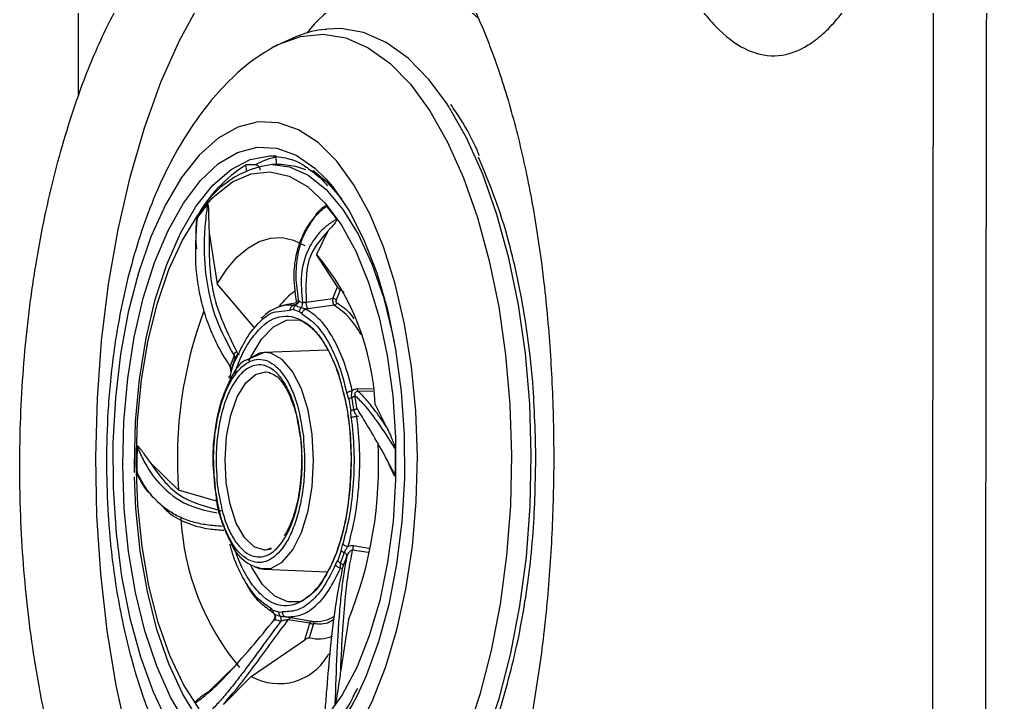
# Model space of a CAD drawing. Header units: inches. Extents: x 2 to 86, y -22 to 129.
# Drawn here: x 79.131 to 81.372, y 43.408 to 44.987 of the extents above; entities that cross this region are included whole.
import ezdxf

# ---------------------------------------------------------------- set-up
doc = ezdxf.new("R2010")
doc.units = ezdxf.units.IN
doc.header["$MEASUREMENT"] = 0
doc.layers.add('BDIM_CYAN', color=4, linetype='Continuous')

# ---------------------------------------------------------------- blocks, each defined once
blk = doc.blocks.new('2026 RHYTHM')
at = {"layer": 'BDIM_CYAN', "color": 3}
for p, q in [((77.3464, 43.9389), (77.3505, 43.9411)), ((77.3401, 43.6861), (77.3468, 43.6859)), ((77.3503, 43.6859), (77.3424, 43.6853)), ((77.3516, 43.6664), (77.3503, 43.6857)), ((77.2802, 43.6649), (77.281, 43.6527)), ((77.3023, 43.6654), (77.2811, 43.6654)), ((77.3609, 43.6664), (77.3423, 43.6664)), ((77.1955, 43.5087), (77.2142, 43.3909)), ((77.4697, 43.5122), (77.444, 43.4584)), ((77.4922, 43.3836), (77.444, 43.4584)), ((77.3015, 43.2884), (77.2142, 43.3909)), ((77.4817, 43.3567), (77.4922, 43.3836)), ((77.4983, 43.3769), (77.489, 43.353)), ((77.5077, 43.3704), (77.4983, 43.3769)), ((77.42, 43.3483), (77.4817, 43.3567)), ((77.3498, 43.3261), (77.3829, 43.3298)), ((77.3906, 43.331), (77.3829, 43.3298)), ((77.3906, 43.331), (77.4037, 43.3266)), ((77.4101, 43.321), (77.4037, 43.3266)), ((77.4244, 43.3329), (77.4194, 43.3322)), ((77.4845, 43.341), (77.4244, 43.3329)), ((77.323, 43.2319), (77.2798, 43.2138)), ((77.4694, 43.2374), (77.323, 43.2319)), ((77.254, 43.2151), (77.2454, 43.1912)), ((77.2463, 43.1881), (77.2545, 43.2113)), ((77.2599, 43.2208), (77.2545, 43.2113)), ((77.2463, 43.1881), (77.2428, 43.1727)), ((77.2466, 43.1933), (77.246, 43.187)), ((77.5727, 43.1474), (77.5373, 43.1476)), ((77.5737, 43.142), (77.5393, 43.1422)), ((77.518, 43.1242), (77.5137, 43.1385)), ((77.518, 43.1242), (77.5228, 43.0967)), ((77.5792, 43.1119), (77.6047, 43.0613)), ((77.5238, 43.0815), (77.5228, 43.0967)), ((77.5418, 43.0838), (77.5369, 43.0847)), ((77.0593, 42.9778), (77.125, 42.9138)), ((77.2077, 42.9395), (77.2099, 42.9152)), ((77.0626, 42.9015), (77.0696, 42.8947)), ((77.2128, 42.8887), (77.125, 42.9138)), ((77.501, 42.7745), (77.5044, 42.79)), ((77.5648, 42.7794), (77.5291, 42.7848)), ((77.3387, 42.7775), (77.3254, 42.7752)), ((77.3386, 42.7797), (77.3255, 42.7752)), ((77.501, 42.7745), (77.4927, 42.7514)), ((77.5632, 42.7695), (77.5271, 42.7749)), ((77.4873, 42.7418), (77.4927, 42.7514)), ((77.4992, 42.7339), (77.4993, 42.7456)), ((77.3223, 42.7309), (77.4686, 42.725)), ((77.5034, 42.7322), (77.4992, 42.7339)), ((77.3371, 42.6416), (77.3435, 42.636)), ((77.3567, 42.6317), (77.3435, 42.636)), ((77.3567, 42.6317), (77.3644, 42.6328)), ((77.4283, 42.6061), (77.3783, 42.614)), ((77.4149, 42.6136), (77.384, 42.6185)), ((77.4328, 42.6107), (77.4149, 42.6136)), ((77.4166, 42.5682), (77.4283, 42.6061)), ((77.422, 42.6126), (77.437, 42.6103)), ((77.5173, 42.614), (77.4996, 42.4984)), ((77.4359, 42.603), (77.4267, 42.5729)), ((77.2929, 42.4834), (77.4166, 42.5682)), ((77.197, 42.4506), (77.2555, 42.5081)), ((77.2929, 42.4834), (77.2286, 42.4185)), ((77.5353, 42.4501), (77.5287, 42.438)), ((77.5381, 42.4553), (77.5353, 42.4501))]:
    blk.add_line(p, q, dxfattribs=at)
at = {"layer": 'BDIM_CYAN', "color": 3, "flags": 128}
for points in [[(77.0077, 42.3408), (76.981, 42.4624), (76.9601, 42.5895), (76.9452, 42.7207), (76.9364, 42.8547), (76.9338, 42.99), (76.9375, 43.1253), (76.9474, 43.259), (76.9634, 43.3897), (76.9854, 43.5161), (77.0131, 43.6369), (77.0462, 43.7507), (77.0844, 43.8564), (77.1272, 43.9527), (77.1743, 44.0388)], [(77.743, 43.8097), (77.7034, 43.8628), (77.6552, 43.9122), (77.6047, 43.9486), (77.5526, 43.9713), (77.4996, 43.9802), (77.4674, 43.9788)], [(77.3505, 43.9411), (77.3552, 43.9436), (77.407, 43.9624), (77.4594, 43.9675), (77.5117, 43.9587), (77.5632, 43.9362), (77.6131, 43.9004), (77.6607, 43.8516), (77.7053, 43.7905), (77.7464, 43.7182), (77.7834, 43.6354), (77.8157, 43.5435), (77.8429, 43.4437), (77.8646, 43.3375), (77.8804, 43.2262), (77.8903, 43.1114), (77.894, 42.9949)], [(77.9398, 42.995), (77.9361, 43.1131), (77.9261, 43.2293), (77.91, 43.342), (77.888, 43.4497), (77.8605, 43.5508), (77.8278, 43.6439), (77.7903, 43.7277), (77.7487, 43.801), (77.743, 43.8097)], [(77.6766, 42.9922), (77.6729, 43.0966), (77.663, 43.199), (77.6471, 43.2974), (77.6254, 43.3903), (77.5984, 43.4758), (77.5665, 43.5525), (77.5302, 43.619), (77.4903, 43.6741), (77.4475, 43.7169), (77.4024, 43.7465), (77.356, 43.7625), (77.309, 43.7646), (77.2623, 43.7526), (77.2167, 43.727), (77.173, 43.688), (77.132, 43.6364), (77.0945, 43.5731), (77.0611, 43.4992), (77.0324, 43.4161), (77.0089, 43.3253), (76.991, 43.2283), (76.9791, 43.1269), (76.9734, 43.0229), (76.9739, 42.9182), (76.9807, 42.8146), (76.9936, 42.714), (77.0125, 42.6181), (77.0369, 42.5287), (77.0664, 42.4475), (77.1006, 42.3757)], [(77.5366, 42.3567), (77.5722, 42.4254), (77.6033, 42.504), (77.6295, 42.5912), (77.6502, 42.6853), (77.6651, 42.7847), (77.674, 42.8877), (77.6766, 42.9922)], [(76.996, 42.9713), (76.9986, 43.0724), (77.0076, 43.1717), (77.0226, 43.2673), (77.0435, 43.3573), (77.0698, 43.44), (77.101, 43.5138), (77.1364, 43.5772), (77.1755, 43.6291), (77.2175, 43.6683), (77.2614, 43.6941), (77.3065, 43.7061), (77.352, 43.704), (77.3968, 43.6878), (77.4401, 43.6578), (77.4654, 43.6332)], [(77.0231, 42.9546), (77.0229, 42.9716), (77.0256, 43.072), (77.0347, 43.1705), (77.05, 43.2652), (77.0711, 43.3541), (77.0978, 43.4354), (77.1293, 43.5075), (77.1651, 43.5689), (77.2045, 43.6183), (77.2466, 43.6547), (77.2906, 43.6775), (77.3356, 43.686), (77.3401, 43.6861)], [(77.3423, 43.6664), (77.3816, 43.6607), (77.4246, 43.6413), (77.4659, 43.6084), (77.5046, 43.5627), (77.54, 43.5052), (77.5714, 43.4371), (77.5981, 43.3597), (77.6196, 43.2745), (77.6234, 43.2556)], [(77.4187, 43.6541), (77.3956, 43.6619), (77.3609, 43.6664)], [(77.2033, 43.5891), (77.2086, 43.5943), (77.2499, 43.6265), (77.2929, 43.645), (77.3367, 43.6493), (77.3802, 43.6394), (77.4226, 43.6155), (77.463, 43.578), (77.5005, 43.5278), (77.5343, 43.466), (77.5637, 43.3939), (77.5881, 43.3129), (77.6068, 43.2249), (77.6197, 43.1318), (77.6263, 43.0354), (77.6265, 42.9378), (77.6204, 42.8412), (77.608, 42.7476), (77.5896, 42.6589), (77.5656, 42.5771), (77.5366, 42.504), (77.5031, 42.441), (77.4658, 42.3895)], [(77.1724, 42.4083), (77.1367, 42.4645), (77.105, 42.5316), (77.0781, 42.6084), (77.0564, 42.6931), (77.0406, 42.7839), (77.0308, 42.8789), (77.0274, 42.9762), (77.0274, 42.9762)], [(77.4349, 43.6535), (77.4673, 43.6264), (77.5023, 43.5859)], [(77.4654, 43.6332), (77.4812, 43.6147), (77.5192, 43.5593), (77.5533, 43.4926), (77.5829, 43.416), (77.6074, 43.3309), (77.6263, 43.239), (77.6393, 43.1421), (77.6462, 43.042), (77.6467, 42.9408), (77.6409, 42.8404), (77.6288, 42.7427), (77.6108, 42.6497), (77.5872, 42.5631), (77.5584, 42.4846), (77.5383, 42.441)], [(77.0274, 42.9762), (77.0304, 43.0735), (77.0397, 43.1689), (77.0551, 43.2603), (77.0763, 43.3457), (77.1029, 43.4234), (77.1343, 43.4917), (77.1697, 43.549), (77.2033, 43.5891)], [(77.2142, 43.3909), (77.2363, 43.4244), (77.26, 43.4519), (77.285, 43.4733), (77.3109, 43.4881), (77.3374, 43.4961), (77.3641, 43.4973), (77.3907, 43.4917), (77.4168, 43.4792)], [(77.3913, 43.3413), (77.3737, 43.3414), (77.3625, 43.3392)], [(77.2877, 43.2129), (77.2917, 43.2214), (77.3163, 43.2624), (77.3442, 43.2911), (77.3742, 43.3063), (77.4049, 43.3072), (77.406, 43.307)], [(77.323, 43.2319), (77.3109, 43.23), (77.2856, 43.2161)], [(77.2993, 42.7372), (77.3113, 42.7326), (77.3384, 42.7328), (77.3647, 42.7475), (77.3887, 42.7758), (77.4089, 42.8161), (77.4243, 42.8659), (77.4339, 42.9225), (77.4371, 42.9825), (77.4338, 43.0424), (77.4241, 43.0988), (77.4087, 43.1483), (77.3884, 43.1882), (77.3643, 43.216), (77.338, 43.2302), (77.323, 43.2319)], [(77.3254, 42.7752), (77.3232, 42.7752), (77.2993, 42.7831), (77.2772, 42.8044), (77.2583, 42.8379), (77.2439, 42.8811), (77.2351, 42.9312), (77.2324, 42.9846), (77.2359, 43.0379), (77.2456, 43.0873), (77.2607, 43.1295), (77.2801, 43.1616), (77.3026, 43.1814), (77.326, 43.1876)], [(77.326, 43.1876), (77.3266, 43.1876), (77.3366, 43.186)], [(77.894, 42.9949), (77.8915, 42.8781), (77.8828, 42.7628), (77.8681, 42.6506), (77.8475, 42.543), (77.8213, 42.4415), (77.7899, 42.3477), (77.7538, 42.2627), (77.7135, 42.1878), (77.6694, 42.1241), (77.6224, 42.0723), (77.5729, 42.0334), (77.5217, 42.0077), (77.4695, 41.9957), (77.417, 41.9976), (77.3651, 42.0132), (77.3386, 42.0267)], [(77.5994, 42.0119), (77.6145, 42.021), (77.6646, 42.0605), (77.7123, 42.1129), (77.757, 42.1775), (77.7978, 42.2533), (77.8344, 42.3394), (77.8662, 42.4345), (77.8927, 42.5372), (77.9135, 42.6462), (77.9285, 42.7599), (77.9373, 42.8767), (77.9398, 42.995)], [(77.5383, 42.441), (77.525, 42.4159), (77.4876, 42.3581), (77.447, 42.3125), (77.4039, 42.2799), (77.3593, 42.2609), (77.3139, 42.256), (77.2687, 42.2652), (77.2245, 42.2883), (77.1822, 42.3249), (77.1426, 42.3743), (77.1064, 42.4355), (77.0745, 42.5073), (77.0474, 42.5884), (77.0256, 42.6771), (77.0096, 42.7718), (76.9996, 42.8705), (76.996, 42.9713)], [(77.3381, 42.2766), (77.2977, 42.2825), (77.2535, 42.3025), (77.211, 42.3363), (77.1712, 42.3833), (77.1347, 42.4424), (77.1025, 42.5125), (77.075, 42.5922), (77.0529, 42.6798), (77.0367, 42.7735), (77.0266, 42.8714), (77.0232, 42.9449)], [(77.4046, 42.6555), (77.3775, 42.6554), (77.3474, 42.6687), (77.3192, 42.6956), (77.2942, 42.7351), (77.2918, 42.7399)]]:
    blk.add_lwpolyline(points, dxfattribs=at)
at = {"layer": 'BDIM_CYAN', "color": 3}
for centre, radius, start, end in [((77.6346, 43.8131), 0.2645, 45.888, 143.7542), ((77.3838, 43.5198), 0.1669, 101.5208, 119.2543), ((77.4555, 43.3861), 0.3293, 121.9794, 151.3107), ((77.3686, 43.443), 0.2249, 96.7214, 151.0816), ((77.4719, 43.329), 0.3717, 138.8036, 144.6793), ((77.1765, 43.3235), 0.3813, 34.5761, 40.3523), ((76.9992, 43.0852), 0.5807, 2.627, 39.9951), ((77.4912, 43.236), 0.1687, 124.7377, 143.1032), ((77.3776, 43.2689), 0.0848, 66.7626, 76.6493), ((77.4818, 43.3479), 0.00888, 35.4657, 90.6364), ((78.1006, 42.9873), 0.9783, 159.6114, 184.31), ((77.3938, 43.2367), 0.1072, 106.9825, 136.5937), ((77.3756, 43.2598), 0.0821, 66.7626, 76.6493), ((77.3891, 43.1919), 0.177, 27.3052, 57.4061), ((77.6978, 43.052), 0.477, 158.7748, 161.8992), ((76.862, 42.9964), 0.676, 8.7828, 11.2068), ((76.8473, 42.9968), 0.698, 8.7828, 11.2068), ((78.5105, 42.9797), 1.4816, 178.6239, 180.9604), ((76.6363, 42.972), 0.9509, 337.8796, 3.1169), ((76.1444, 42.9831), 1.4816, 358.6239, 0.9602), ((77.7106, 42.8775), 0.5807, 182.627, 219.9951), ((77.0686, 42.9128), 0.462, 338.7747, 341.8993), ((77.0606, 42.9106), 0.477, 338.7747, 341.8993), ((77.3787, 42.7028), 0.0821, 246.7626, 256.6492), ((77.3808, 42.6938), 0.0848, 246.7638, 256.6487), ((77.442, 42.6938), 0.0835, 263.7109, 301.9909), ((77.432, 42.6053), 0.0055, 355.4258, 81.3108), ((77.4476, 42.6559), 0.0856, 255.8835, 292.6474), ((77.3567, 42.5968), 0.1301, 240.6376, 332.3129), ((77.3011, 42.5449), 0.2523, 279.981, 338.0661)]:
    blk.add_arc(centre, radius, start, end, dxfattribs=at)
for points, knots in [([(78.9888, 38.9733), (78.9886, 39.225), (78.9883, 39.7359), (78.9884, 40.5134), (78.9887, 41.3134), (78.9893, 42.1358), (78.9904, 43.1583), (78.9922, 44.351), (78.9949, 45.6843), (78.9973, 46.551), (78.9986, 46.9733)], [0, 0, 0, 0, 0.09438, 0.191568, 0.291566, 0.394376, 0.5, 0.674971, 0.841634, 1, 1, 1, 1]), ([(78.873, 46.0995), (78.8596, 46.1631), (78.8446, 46.2227), (78.8203, 46.3063), (78.8118, 46.3331), (78.7986, 46.372), (78.7941, 46.3846), (78.785, 46.4095), (78.7804, 46.4217), (78.7569, 46.4809), (78.7373, 46.5228), (78.7067, 46.5778), (78.6963, 46.5949), (78.6751, 46.6263), (78.6643, 46.6406), (78.6314, 46.6795), (78.6093, 46.6992), (78.5644, 46.7269), (78.5416, 46.7348), (78.5069, 46.7376), (78.4954, 46.737), (78.4725, 46.7328), (78.4611, 46.7292), (78.4269, 46.7141), (78.4043, 46.6981), (78.3761, 46.6707), (78.3704, 46.6648), (78.3592, 46.6524), (78.3537, 46.6459), (78.3372, 46.6253), (78.3263, 46.6103), (78.2942, 46.5612), (78.2734, 46.5233), (78.2431, 46.4585), (78.2331, 46.4355), (78.2139, 46.3876), (78.2045, 46.3626), (78.1774, 46.2846), (78.1605, 46.2285), (78.141, 46.1533), (78.1372, 46.138), (78.1297, 46.1068), (78.126, 46.091), (78.1154, 46.043), (78.1088, 46.0104), (78.0902, 45.9107), (78.0796, 45.8418), (78.0665, 45.7349), (78.0626, 45.6986), (78.0559, 45.6247), (78.053, 45.5877), (78.0462, 45.4761), (78.0437, 45.4014), (78.0434, 45.2885), (78.0438, 45.2508), (78.0453, 45.1941), (78.0459, 45.1751), (78.0475, 45.1375), (78.0484, 45.1188), (78.0536, 45.0257), (78.0598, 44.9529), (78.0722, 44.8461), (78.0769, 44.8109), (78.0846, 44.7587), (78.0873, 44.7414), (78.0929, 44.7072), (78.0958, 44.6903), (78.1108, 44.607), (78.1245, 44.5438), (78.1473, 44.454), (78.1553, 44.4249), (78.1719, 44.3684), (78.1807, 44.341), (78.2075, 44.2626), (78.2264, 44.2152), (78.2561, 44.1511), (78.2663, 44.1309), (78.2818, 44.1025), (78.287, 44.0933), (78.2976, 44.0755), (78.303, 44.0669), (78.3298, 44.0259), (78.3517, 43.9988), (78.3961, 43.9559), (78.4188, 43.94), (78.465, 43.92), (78.4879, 43.9161), (78.5337, 43.9202), (78.5565, 43.9283), (78.5851, 43.946), (78.5908, 43.95), (78.6022, 43.9586), (78.6078, 43.9633), (78.6247, 43.9783), (78.6357, 43.9898), (78.6685, 44.0285), (78.6899, 44.0599), (78.7211, 44.1157), (78.7314, 44.1358), (78.7514, 44.1782), (78.7611, 44.2006), (78.7894, 44.2711), (78.8072, 44.3227), (78.8322, 44.407), (78.8403, 44.4364), (78.8557, 44.4969), (78.863, 44.528), (78.8699, 44.56)], [0, 0, 0, 0, 0.03125, 0.03125, 0.046875, 0.046875, 0.054688, 0.054688, 0.0625, 0.0625, 0.09375, 0.09375, 0.109375, 0.109375, 0.125, 0.125, 0.15625, 0.15625, 0.1875, 0.1875, 0.203125, 0.203125, 0.21875, 0.21875, 0.25, 0.25, 0.257813, 0.257813, 0.265625, 0.265625, 0.28125, 0.28125, 0.3125, 0.3125, 0.328125, 0.328125, 0.34375, 0.34375, 0.375, 0.375, 0.382813, 0.382813, 0.390625, 0.390625, 0.40625, 0.40625, 0.4375, 0.4375, 0.453125, 0.453125, 0.46875, 0.46875, 0.5, 0.5, 0.515625, 0.515625, 0.523437, 0.523437, 0.53125, 0.53125, 0.5625, 0.5625, 0.578125, 0.578125, 0.585937, 0.585937, 0.59375, 0.59375, 0.625, 0.625, 0.640625, 0.640625, 0.65625, 0.65625, 0.6875, 0.6875, 0.703125, 0.703125, 0.710937, 0.710937, 0.71875, 0.71875, 0.75, 0.75, 0.78125, 0.78125, 0.8125, 0.8125, 0.84375, 0.84375, 0.851562, 0.851562, 0.859375, 0.859375, 0.875, 0.875, 0.90625, 0.90625, 0.921875, 0.921875, 0.9375, 0.9375, 0.96875, 0.96875, 0.984375, 0.984375, 1, 1, 1, 1]), ([(76.8936, 43.8261), (76.8942, 44.027), (76.8955, 44.4236), (76.8969, 45.0107), (76.8981, 45.5824), (76.8991, 46.1386), (76.8997, 46.5043), (76.9, 46.6845)], [0, 0, 0, 0, 0.210825, 0.416236, 0.616236, 0.810824, 1, 1, 1, 1]), ([(78.8662, 41.3732), (78.8664, 41.6581), (78.8668, 42.2278), (78.8677, 43.0823), (78.8687, 43.8597), (78.8695, 44.3522), (78.8699, 44.5599)], [0, 0, 0, 0, 0.268156, 0.536309, 0.804463, 1, 1, 1, 1]), ([(77.1448, 41.6985), (77.1695, 41.6755), (77.1946, 41.6561), (77.2453, 41.6242), (77.271, 41.6117), (77.31, 41.5981), (77.3231, 41.5944), (77.3494, 41.5889), (77.3626, 41.5869), (77.4019, 41.5839), (77.4279, 41.5855), (77.4791, 41.5954), (77.5044, 41.6039), (77.5418, 41.6217), (77.5542, 41.6286), (77.5788, 41.644), (77.5909, 41.6526), (77.6264, 41.6805), (77.6493, 41.7024), (77.6934, 41.7523), (77.7146, 41.7803), (77.7452, 41.8273), (77.7552, 41.8438), (77.7746, 41.878), (77.784, 41.8957), (77.8112, 41.9509), (77.8282, 41.9902), (77.8599, 42.0737), (77.8746, 42.1181), (77.895, 42.1885), (77.9014, 42.2125), (77.9137, 42.2612), (77.9195, 42.286), (77.9358, 42.3614), (77.9454, 42.4133), (77.9578, 42.4936), (77.9617, 42.5208), (77.9687, 42.5759), (77.9719, 42.604), (77.9804, 42.6886), (77.9847, 42.7455), (77.9905, 42.8599), (77.9921, 42.9176), (77.9925, 43.0046), (77.9922, 43.0338), (77.9911, 43.0922), (77.9901, 43.1213), (77.9863, 43.2077), (77.9825, 43.2644), (77.972, 43.3762), (77.9655, 43.4313), (77.9535, 43.5126), (77.9492, 43.5394), (77.9399, 43.5919), (77.935, 43.6176), (77.9192, 43.6934), (77.9074, 43.742), (77.8878, 43.812), (77.8809, 43.8349), (77.8665, 43.8796), (77.8589, 43.9015), (77.8354, 43.9651), (77.8187, 44.0046), (77.7831, 44.0784), (77.7642, 44.1125), (77.7341, 44.1597), (77.7238, 44.1747), (77.7026, 44.2033), (77.6919, 44.2168), (77.659, 44.2547), (77.6364, 44.2767), (77.5896, 44.3142), (77.5654, 44.3297), (77.5281, 44.3481), (77.5154, 44.3533), (77.4901, 44.3621), (77.4773, 44.3655), (77.439, 44.3734), (77.4132, 44.3751), (77.3613, 44.3715), (77.3351, 44.3663), (77.2825, 44.3485), (77.2565, 44.3361), (77.2053, 44.3044), (77.18, 44.2851), (77.1552, 44.2623)], [0, 0, 0, 0, 0.03125, 0.03125, 0.0625, 0.0625, 0.078125, 0.078125, 0.09375, 0.09375, 0.125, 0.125, 0.15625, 0.15625, 0.171875, 0.171875, 0.1875, 0.1875, 0.21875, 0.21875, 0.25, 0.25, 0.265625, 0.265625, 0.28125, 0.28125, 0.3125, 0.3125, 0.34375, 0.34375, 0.359375, 0.359375, 0.375, 0.375, 0.40625, 0.40625, 0.421875, 0.421875, 0.4375, 0.4375, 0.46875, 0.46875, 0.5, 0.5, 0.515625, 0.515625, 0.53125, 0.53125, 0.5625, 0.5625, 0.59375, 0.59375, 0.609375, 0.609375, 0.625, 0.625, 0.65625, 0.65625, 0.671875, 0.671875, 0.6875, 0.6875, 0.71875, 0.71875, 0.75, 0.75, 0.765625, 0.765625, 0.78125, 0.78125, 0.8125, 0.8125, 0.84375, 0.84375, 0.859375, 0.859375, 0.875, 0.875, 0.90625, 0.90625, 0.9375, 0.9375, 0.96875, 0.96875, 1, 1, 1, 1]), ([(76.8936, 43.8261), (76.9108, 43.8741), (76.9292, 43.9191), (76.9685, 44.0038), (76.9893, 44.0433), (77.0223, 44.0983), (77.0336, 44.116), (77.0568, 44.1498), (77.0686, 44.166), (77.1047, 44.2117), (77.1296, 44.2387), (77.1552, 44.2623)], [0, 0, 0, 0, 0.25, 0.25, 0.5, 0.5, 0.625, 0.625, 0.75, 0.75, 1, 1, 1, 1]), ([(77.4669, 43.9785), (77.4661, 43.9785), (77.4436, 43.9778), (77.4021, 43.9655), (77.3646, 43.9475), (77.3467, 43.9389)], [0, 0, 0, 0, 0.019605, 0.530434, 1, 1, 1, 1]), ([(77.352, 43.942), (77.3341, 43.9314), (77.2989, 43.9107), (77.2473, 43.8665), (77.1955, 43.8108), (77.1453, 43.7416), (77.1001, 43.6618), (77.0626, 43.5781), (77.032, 43.4924), (77.0079, 43.4065), (76.9886, 43.3184), (76.9752, 43.2355), (76.9667, 43.16), (76.9602, 43.0784), (76.9591, 43.0196), (76.9584, 42.9819)], [0, 0, 0, 0, 0.072108, 0.140915, 0.21651, 0.306801, 0.395264, 0.482319, 0.565044, 0.644148, 0.71884, 0.798201, 0.856223, 0.907879, 1, 1, 1, 1]), ([(76.8936, 43.8261), (76.8719, 43.7655), (76.8528, 43.702), (76.8194, 43.5694), (76.8052, 43.5002), (76.7907, 43.4102), (76.7879, 43.392), (76.7828, 43.3555), (76.7804, 43.3372), (76.7738, 43.2822), (76.7701, 43.2453), (76.7611, 43.1339), (76.7579, 43.0588), (76.7574, 42.9638), (76.7575, 42.9447), (76.7581, 42.9066), (76.7585, 42.8877), (76.7604, 42.8311), (76.7624, 42.7936), (76.7704, 42.6821), (76.7785, 42.609), (76.795, 42.501), (76.8012, 42.4653), (76.8148, 42.3955), (76.8223, 42.3614), (76.8466, 42.2612), (76.8652, 42.1974), (76.8864, 42.1367)], [0, 0, 0, 0, 0.125, 0.125, 0.25, 0.25, 0.28125, 0.28125, 0.3125, 0.3125, 0.375, 0.375, 0.5, 0.5, 0.53125, 0.53125, 0.5625, 0.5625, 0.625, 0.625, 0.75, 0.75, 0.8125, 0.8125, 0.875, 0.875, 1, 1, 1, 1]), ([(77.8202, 43.6863), (77.8185, 43.6902), (77.8056, 43.721), (77.7837, 43.7619), (77.7617, 43.7937), (77.7538, 43.805)], [0, 0, 0, 0, 0.083739, 0.671306, 1, 1, 1, 1]), ([(77.3402, 43.6861), (77.3542, 43.6845), (77.381, 43.6816), (77.4102, 43.6687), (77.4249, 43.6567), (77.4273, 43.6548)], [0, 0, 0, 0, 0.4800449, 0.9165289, 1, 1, 1, 1]), ([(77.9505, 42.9947), (77.9488, 43.0544), (77.9452, 43.1773), (77.9242, 43.3276), (77.8996, 43.4444), (77.8691, 43.5594), (77.8387, 43.6336), (77.8182, 43.6834)], [0, 0, 0, 0, 0.2329551, 0.4798642, 0.6086028, 0.7373684, 1, 1, 1, 1]), ([(77.3136, 43.6536), (77.3134, 43.655), (77.313, 43.6576), (77.3109, 43.6611), (77.308, 43.6638), (77.305, 43.6652), (77.303, 43.6653), (77.3023, 43.6654)], [0, 0, 0, 0, 0.2160173, 0.4320521, 0.6475831, 0.8621082, 1, 1, 1, 1]), ([(77.4273, 43.6548), (77.4362, 43.6485), (77.4503, 43.6385), (77.4637, 43.623), (77.4687, 43.6173)], [0, 0, 0, 0, 0.628446, 1, 1, 1, 1]), ([(77.1922, 43.5738), (77.1921, 43.5729), (77.1917, 43.5706), (77.1906, 43.5637), (77.1875, 43.542), (77.1828, 43.4916), (77.1853, 43.4081), (77.2065, 43.3108), (77.2386, 43.2516), (77.2531, 43.2247)], [0, 0, 0, 0, 0.0073249, 0.0195658, 0.0586506, 0.1921162, 0.4417694, 0.7469865, 1, 1, 1, 1]), ([(77.1922, 43.5738), (77.1923, 43.5738), (77.1924, 43.5739), (77.1926, 43.574), (77.1927, 43.5738), (77.1929, 43.5735), (77.1932, 43.5726), (77.1938, 43.5688), (77.1943, 43.5531), (77.1946, 43.5323), (77.1953, 43.5146), (77.1955, 43.5087)], [0, 0, 0, 0, 0.005501, 0.011055, 0.016084, 0.02158, 0.030977, 0.060324, 0.195274, 0.730604, 1, 1, 1, 1]), ([(77.3972, 43.3514), (77.3944, 43.3728), (77.3905, 43.4028), (77.3936, 43.4388), (77.3977, 43.4617), (77.4057, 43.4894), (77.4199, 43.5195), (77.4413, 43.5487), (77.4588, 43.5634), (77.467, 43.5704)], [0, 0, 0, 0, 0.229238, 0.322198, 0.414546, 0.50635, 0.67863, 0.847274, 1, 1, 1, 1]), ([(77.4387, 43.5442), (77.4402, 43.5466), (77.4443, 43.553), (77.4508, 43.5607), (77.4573, 43.5667), (77.4622, 43.5695), (77.4652, 43.5716), (77.4669, 43.5705), (77.467, 43.5704)], [0, 0, 0, 0, 0.191797, 0.519052, 0.729035, 0.856173, 0.983899, 1, 1, 1, 1]), ([(77.2444, 43.2002), (77.2357, 43.2136), (77.2191, 43.2394), (77.1987, 43.2831), (77.1829, 43.3282), (77.1717, 43.3766), (77.1619, 43.4481), (77.1659, 43.5043), (77.1686, 43.5439)], [0, 0, 0, 0, 0.134858, 0.259599, 0.404069, 0.533562, 0.672142, 1, 1, 1, 1]), ([(77.1671, 43.4714), (77.1668, 43.4743), (77.1658, 43.486), (77.1654, 43.5034), (77.1658, 43.5212), (77.1665, 43.5321), (77.1673, 43.5383), (77.1679, 43.5416), (77.1683, 43.5432), (77.1686, 43.5437), (77.1686, 43.5439)], [0, 0, 0, 0, 0.115004, 0.473924, 0.70402, 0.843123, 0.923372, 0.967928, 0.991933, 1, 1, 1, 1]), ([(77.4387, 43.5442), (77.4299, 43.5311), (77.4117, 43.5042), (77.3979, 43.4542), (77.3942, 43.4012), (77.3999, 43.3659), (77.4027, 43.3486)], [0, 0, 0, 0, 0.262316, 0.539411, 0.773759, 1, 1, 1, 1]), ([(77.4904, 43.5399), (77.49, 43.5396), (77.4888, 43.539), (77.4855, 43.5371), (77.4751, 43.5307), (77.453, 43.5137), (77.4243, 43.4767), (77.4051, 43.4177), (77.4092, 43.3689), (77.4111, 43.3468)], [0, 0, 0, 0, 0.007325, 0.019566, 0.05865, 0.192116, 0.441769, 0.746986, 1, 1, 1, 1]), ([(77.4904, 43.5399), (77.4905, 43.5398), (77.4905, 43.5396), (77.4906, 43.5393), (77.4907, 43.539), (77.4907, 43.5385), (77.4905, 43.5377), (77.4894, 43.5351), (77.4841, 43.5282), (77.4771, 43.5207), (77.4716, 43.5143), (77.4697, 43.5122)], [0, 0, 0, 0, 0.005501, 0.011055, 0.016084, 0.02158, 0.030977, 0.060324, 0.195274, 0.730604, 1, 1, 1, 1]), ([(77.1955, 43.5087), (77.1955, 43.4608), (77.1955, 43.364), (77.238, 43.2772), (77.2595, 43.2333)], [0, 0, 0, 0, 0.495173, 1, 1, 1, 1]), ([(77.4697, 43.5122), (77.4521, 43.492), (77.4166, 43.4514), (77.4189, 43.3829), (77.42, 43.3483)], [0, 0, 0, 0, 0.495173, 1, 1, 1, 1]), ([(77.4983, 43.3769), (77.4981, 43.377), (77.4976, 43.3773), (77.4967, 43.3781), (77.4958, 43.379), (77.4947, 43.3802), (77.4934, 43.3818), (77.4927, 43.3829), (77.4922, 43.3836)], [0, 0, 0, 0, 0.127615, 0.255978, 0.37429, 0.494233, 0.689359, 1, 1, 1, 1]), ([(77.4026, 43.347), (77.3911, 43.3453), (77.3771, 43.3431), (77.3635, 43.3395), (77.3611, 43.3388)], [0, 0, 0, 0, 0.822422, 1, 1, 1, 1]), ([(77.4005, 43.344), (77.3987, 43.3436), (77.3949, 43.3428), (77.3926, 43.3418), (77.3913, 43.3413)], [0, 0, 0, 0, 0.459352, 1, 1, 1, 1]), ([(77.3973, 43.3495), (77.3969, 43.3498), (77.3961, 43.3503), (77.3968, 43.351), (77.3972, 43.3514)], [0, 0, 0, 0, 0.504331, 1, 1, 1, 1]), ([(77.408, 43.3353), (77.4088, 43.3361), (77.4103, 43.3378), (77.4115, 43.341), (77.4118, 43.3441), (77.4113, 43.3459), (77.4111, 43.3468)], [0, 0, 0, 0, 0.266689, 0.531115, 0.778754, 1, 1, 1, 1]), ([(77.4111, 43.3468), (77.4115, 43.347), (77.4122, 43.3473), (77.4141, 43.3477), (77.4158, 43.3479), (77.4172, 43.3481), (77.4187, 43.3482), (77.4196, 43.3483), (77.42, 43.3483)], [0, 0, 0, 0, 0.277558, 0.532524, 0.651825, 0.767232, 0.882131, 1, 1, 1, 1]), ([(77.4244, 43.3329), (77.4241, 43.3332), (77.4236, 43.3336), (77.4227, 43.335), (77.4219, 43.3369), (77.4211, 43.3392), (77.4205, 43.3418), (77.4201, 43.3443), (77.4199, 43.3465), (77.42, 43.3477), (77.42, 43.3483)], [0, 0, 0, 0, 0.112211, 0.235183, 0.366441, 0.502102, 0.637431, 0.767756, 0.88937, 1, 1, 1, 1]), ([(77.4817, 43.3567), (77.4815, 43.3559), (77.4811, 43.3543), (77.4809, 43.3516), (77.4811, 43.3493), (77.4814, 43.3471), (77.4819, 43.345), (77.4826, 43.3432), (77.4835, 43.3418), (77.4841, 43.3413), (77.4845, 43.341)], [0, 0, 0, 0, 0.156145, 0.293104, 0.410773, 0.509038, 0.632748, 0.755842, 0.878271, 1, 1, 1, 1]), ([(77.489, 43.353), (77.4889, 43.3527), (77.4888, 43.3522), (77.4886, 43.3513), (77.4886, 43.3502), (77.4887, 43.3492), (77.4889, 43.3483), (77.4892, 43.3475), (77.4896, 43.347), (77.4898, 43.3468), (77.4899, 43.3467)], [0, 0, 0, 0, 0.121775, 0.245594, 0.376257, 0.509473, 0.637578, 0.768745, 0.883895, 1, 1, 1, 1]), ([(77.4899, 43.3467), (77.5016, 43.3396), (77.5158, 43.3309), (77.5279, 43.3128), (77.5301, 43.3096)], [0, 0, 0, 0, 0.820892, 1, 1, 1, 1]), ([(77.2599, 43.2208), (77.2682, 43.2381), (77.2848, 43.273), (77.3157, 43.3069), (77.338, 43.3248), (77.3497, 43.3261), (77.3498, 43.3261)], [0, 0, 0, 0, 0.326265, 0.660424, 0.994583, 1, 1, 1, 1]), ([(77.3946, 43.3397), (77.3935, 43.34), (77.3915, 43.3405), (77.3914, 43.3411), (77.3913, 43.3413)], [0, 0, 0, 0, 0.571404, 1, 1, 1, 1]), ([(77.408, 43.3353), (77.4074, 43.3347), (77.4062, 43.3335), (77.4049, 43.3313), (77.404, 43.329), (77.4038, 43.3274), (77.4037, 43.3266)], [0, 0, 0, 0, 0.257259, 0.51339, 0.762603, 1, 1, 1, 1]), ([(77.4194, 43.3322), (77.4185, 43.3324), (77.4172, 43.3327), (77.4151, 43.3332), (77.4129, 43.3337), (77.4101, 43.3345), (77.4087, 43.335), (77.408, 43.3353)], [0, 0, 0, 0, 0.224307, 0.303573, 0.473827, 0.745729, 1, 1, 1, 1]), ([(77.5264, 43.1436), (77.5205, 43.1663), (77.5086, 43.2116), (77.483, 43.2663), (77.4532, 43.3093), (77.4307, 43.3245), (77.4194, 43.3322)], [0, 0, 0, 0, 0.25, 0.5, 0.75, 1, 1, 1, 1]), ([(77.29, 43.2589), (77.2988, 43.2703), (77.3237, 43.303), (77.372, 43.3237), (77.4199, 43.305), (77.4552, 43.2657), (77.4792, 43.2227), (77.496, 43.1806), (77.5026, 43.1514), (77.5045, 43.1428)], [0, 0, 0, 0, 0.12216, 0.349089, 0.576018, 0.698178, 0.822931, 0.947683, 1, 1, 1, 1]), ([(77.4032, 43.3076), (77.4031, 43.3077), (77.4023, 43.3079), (77.4108, 43.3049), (77.4241, 43.2964), (77.4416, 43.2805), (77.4604, 43.2558), (77.4793, 43.2212), (77.4949, 43.1821), (77.502, 43.1534), (77.5047, 43.1428)], [0, 0, 0, 0, 0.009704, 0.090609, 0.203584, 0.357866, 0.497246, 0.683705, 0.882827, 1, 1, 1, 1]), ([(77.4101, 43.321), (77.4209, 43.3137), (77.4427, 43.299), (77.4717, 43.2573), (77.4966, 43.204), (77.508, 43.1601), (77.5137, 43.1385)], [0, 0, 0, 0, 0.247011, 0.5, 0.752989, 1, 1, 1, 1]), ([(77.2552, 43.1836), (77.2587, 43.1943), (77.2684, 43.2236), (77.2816, 43.2452), (77.29, 43.2589)], [0, 0, 0, 0, 0.3645467, 1, 1, 1, 1]), ([(77.2531, 43.2247), (77.2532, 43.2257), (77.2534, 43.2278), (77.2545, 43.2302), (77.2558, 43.2318), (77.2569, 43.2326), (77.2582, 43.2332), (77.259, 43.2333), (77.2595, 43.2333)], [0, 0, 0, 0, 0.277554, 0.532524, 0.651828, 0.767234, 0.882133, 1, 1, 1, 1]), ([(77.2655, 43.2275), (77.2651, 43.2275), (77.2643, 43.2275), (77.2629, 43.2283), (77.2616, 43.2297), (77.2604, 43.2314), (77.2598, 43.2327), (77.2595, 43.2333)], [0, 0, 0, 0, 0.173499, 0.398142, 0.61448, 0.816358, 1, 1, 1, 1]), ([(77.2798, 43.2138), (77.2793, 43.2136), (77.2648, 43.2077), (77.2439, 43.1717), (77.2199, 43.1148), (77.2071, 43.0464), (77.2021, 42.9861), (77.2062, 42.9515), (77.2077, 42.9395)], [0, 0, 0, 0, 0.009475, 0.249291, 0.473809, 0.68776, 0.891881, 1, 1, 1, 1]), ([(77.2088, 42.9242), (77.207, 42.9536), (77.2042, 42.9989), (77.211, 43.059), (77.2201, 43.1029), (77.2332, 43.1416), (77.254, 43.1824), (77.2851, 43.2146), (77.3193, 43.2189), (77.3461, 43.2047), (77.3658, 43.1843), (77.3831, 43.1553), (77.4018, 43.1094), (77.4088, 43.0665), (77.4133, 43.0386)], [0, 0, 0, 0, 0.1197284, 0.1841803, 0.25, 0.3158197, 0.3802716, 0.5, 0.6197284, 0.6841803, 0.75, 0.8158197, 0.8802716, 1, 1, 1, 1]), ([(77.2551, 43.217), (77.2555, 43.2176), (77.2563, 43.2187), (77.2561, 43.2208), (77.255, 43.2229), (77.2538, 43.2241), (77.2531, 43.2247)], [0, 0, 0, 0, 0.266689, 0.531115, 0.778754, 1, 1, 1, 1]), ([(77.2643, 43.2287), (77.2635, 43.2278), (77.2626, 43.2268), (77.2615, 43.2257), (77.2605, 43.2248), (77.2578, 43.2221), (77.2562, 43.2192), (77.2551, 43.217)], [0, 0, 0, 0, 0.22908, 0.257055, 0.306679, 0.485356, 1, 1, 1, 1]), ([(77.2559, 43.2183), (77.2564, 43.2194), (77.2572, 43.2214), (77.2587, 43.2231), (77.2593, 43.2238)], [0, 0, 0, 0, 0.589985, 1, 1, 1, 1]), ([(77.261, 43.2252), (77.2614, 43.2257), (77.262, 43.2262), (77.2627, 43.2264), (77.2629, 43.2265)], [0, 0, 0, 0, 0.7906108, 1, 1, 1, 1]), ([(77.4078, 43.0355), (77.4034, 43.0618), (77.3968, 43.1024), (77.3792, 43.1458), (77.3628, 43.1732), (77.3442, 43.1925), (77.3188, 43.206), (77.2865, 43.2019), (77.2571, 43.1714), (77.2375, 43.1329), (77.2251, 43.0962), (77.2165, 43.0548), (77.21, 42.9979), (77.2127, 42.9552), (77.2144, 42.9274)], [0, 0, 0, 0, 0.119728, 0.18418, 0.25, 0.31582, 0.380272, 0.5, 0.619728, 0.68418, 0.75, 0.81582, 0.880272, 1, 1, 1, 1]), ([(77.2471, 43.1917), (77.2464, 43.193), (77.2448, 43.1955), (77.2445, 43.1986), (77.2444, 43.2002)], [0, 0, 0, 0, 0.504331, 1, 1, 1, 1]), ([(77.3348, 43.1843), (77.3393, 43.1831), (77.3506, 43.1803), (77.3669, 43.1602), (77.3793, 43.1397), (77.3843, 43.1252), (77.3851, 43.1229)], [0, 0, 0, 0, 0.248521, 0.615612, 0.93955, 1, 1, 1, 1]), ([(77.5045, 43.1428), (77.5074, 43.1316), (77.5197, 43.0841), (77.522, 43.0285), (77.5238, 42.986)], [0, 0, 0, 0, 0.235343, 1, 1, 1, 1]), ([(77.5047, 43.1428), (77.506, 43.138), (77.5106, 43.1212), (77.5157, 43.0914), (77.5206, 43.0529), (77.5233, 43.0165), (77.5235, 42.9917), (77.5237, 42.9811)], [0, 0, 0, 0, 0.101062, 0.349091, 0.560363, 0.812352, 1, 1, 1, 1]), ([(77.5251, 43.1277), (77.5249, 43.1305), (77.5245, 43.136), (77.5258, 43.1411), (77.5264, 43.1436)], [0, 0, 0, 0, 0.4907456, 1, 1, 1, 1]), ([(77.5373, 43.1476), (77.5354, 43.1474), (77.5313, 43.1471), (77.5281, 43.1448), (77.5264, 43.1436)], [0, 0, 0, 0, 0.459104, 1, 1, 1, 1]), ([(77.5393, 43.1422), (77.5387, 43.1421), (77.5374, 43.142), (77.5352, 43.1411), (77.5331, 43.1392), (77.5317, 43.1361), (77.5319, 43.1337), (77.532, 43.1325)], [0, 0, 0, 0, 0.111418, 0.230072, 0.482003, 0.743082, 1, 1, 1, 1]), ([(77.5373, 43.1476), (77.5374, 43.1468), (77.5376, 43.1453), (77.5381, 43.1436), (77.5387, 43.1424), (77.5391, 43.1422), (77.5393, 43.1422)], [0, 0, 0, 0, 0.245337, 0.5, 0.754663, 1, 1, 1, 1]), ([(77.6047, 43.0613), (77.5951, 43.0751), (77.576, 43.1027), (77.5577, 43.1244), (77.5471, 43.1355), (77.5415, 43.1407), (77.54, 43.1417), (77.5393, 43.1422)], [0, 0, 0, 0, 0.284599, 0.565427, 0.713522, 0.857932, 1, 1, 1, 1]), ([(77.3851, 43.1229), (77.3881, 43.115), (77.3971, 43.0918), (77.402, 43.0615), (77.4052, 43.0414)], [0, 0, 0, 0, 0.339866, 1, 1, 1, 1]), ([(77.532, 43.1325), (77.5333, 43.1315), (77.5359, 43.1295), (77.5459, 43.1196), (77.5607, 43.1027), (77.5807, 43.0765), (77.6028, 43.0445), (77.6186, 43.0194), (77.6259, 43.0079)], [0, 0, 0, 0, 0.154219, 0.301464, 0.47799, 0.661716, 0.843633, 1, 1, 1, 1]), ([(77.5369, 43.0847), (77.5357, 43.0867), (77.5338, 43.0899), (77.5311, 43.0948), (77.5305, 43.0979), (77.5301, 43.0996)], [0, 0, 0, 0, 0.40286, 0.687897, 1, 1, 1, 1]), ([(77.6257, 42.9475), (77.6253, 42.9481), (77.6245, 42.9498), (77.6219, 42.9547), (77.6139, 42.9701), (77.596, 43.0035), (77.5699, 43.05), (77.5455, 43.0883), (77.5397, 43.0987), (77.5371, 43.1034)], [0, 0, 0, 0, 0.007324, 0.0195642, 0.0586486, 0.1921162, 0.4417694, 0.7469864, 1, 1, 1, 1]), ([(77.5238, 43.0815), (77.5264, 43.057), (77.5315, 43.0075), (77.5297, 42.9307), (77.5214, 42.8559), (77.51, 42.8118), (77.5044, 42.79)], [0, 0, 0, 0, 0.2470115, 0.5, 0.7529885, 1, 1, 1, 1]), ([(77.5168, 42.7836), (77.5227, 42.8064), (77.5344, 42.8521), (77.5429, 42.929), (77.5448, 43.0081), (77.5395, 43.0592), (77.5369, 43.0847)], [0, 0, 0, 0, 0.25, 0.5, 0.75, 1, 1, 1, 1]), ([(77.6047, 43.0613), (77.6061, 43.0584), (77.6098, 43.0508), (77.6152, 43.0388), (77.6202, 43.0268), (77.6233, 43.0177), (77.6255, 43.0122), (77.6258, 43.0083), (77.6259, 43.0079)], [0, 0, 0, 0, 0.191782, 0.518998, 0.728969, 0.85611, 0.98384, 1, 1, 1, 1]), ([(77.4133, 43.0386), (77.4152, 43.0092), (77.418, 42.9639), (77.4111, 42.9038), (77.402, 42.86), (77.3889, 42.8212), (77.3682, 42.7804), (77.3371, 42.7482), (77.3029, 42.7439), (77.276, 42.7581), (77.2563, 42.7785), (77.239, 42.8076), (77.2204, 42.8535), (77.2134, 42.8964), (77.2088, 42.9242)], [0, 0, 0, 0, 0.119728, 0.18418, 0.25, 0.31582, 0.380272, 0.5, 0.619728, 0.68418, 0.75, 0.81582, 0.880272, 1, 1, 1, 1]), ([(77.2144, 42.9274), (77.2187, 42.901), (77.2253, 42.8604), (77.243, 42.817), (77.2593, 42.7896), (77.2779, 42.7703), (77.3033, 42.7569), (77.3357, 42.7609), (77.3651, 42.7914), (77.3847, 42.83), (77.397, 42.8666), (77.4057, 42.908), (77.4121, 42.9649), (77.4095, 43.0077), (77.4078, 43.0355)], [0, 0, 0, 0, 0.119728, 0.18418, 0.25, 0.31582, 0.380272, 0.5, 0.619728, 0.68418, 0.75, 0.81582, 0.880272, 1, 1, 1, 1]), ([(77.4052, 43.0414), (77.4054, 43.0401), (77.4096, 43.0198), (77.41, 42.9751), (77.4056, 42.9119), (77.3937, 42.8614), (77.3808, 42.827), (77.3727, 42.8143), (77.3693, 42.809)], [0, 0, 0, 0, 0.016446, 0.252264, 0.477814, 0.732189, 0.886375, 1, 1, 1, 1]), ([(77.0293, 43.0153), (77.0293, 43.0154), (77.0293, 43.0157), (77.0294, 43.016), (77.0296, 43.0162), (77.0298, 43.0164), (77.0303, 43.0164), (77.0322, 43.015), (77.0391, 43.0062), (77.0482, 42.993), (77.0565, 42.9816), (77.0593, 42.9778)], [0, 0, 0, 0, 0.005486, 0.011027, 0.016042, 0.021524, 0.030897, 0.060168, 0.194769, 0.728714, 1, 1, 1, 1]), ([(77.0293, 43.0153), (77.0296, 43.0147), (77.0302, 43.013), (77.0322, 43.008), (77.0387, 42.9926), (77.0557, 42.9593), (77.092, 42.9129), (77.1464, 42.8755), (77.194, 42.8654), (77.2143, 42.8611)], [0, 0, 0, 0, 0.007525, 0.020102, 0.060258, 0.197385, 0.453886, 0.767474, 1, 1, 1, 1]), ([(77.5238, 42.986), (77.522, 42.9438), (77.5193, 42.8788), (77.5009, 42.8007), (77.4836, 42.7499), (77.4692, 42.7251), (77.4629, 42.7144)], [0, 0, 0, 0, 0.399026, 0.613829, 0.83319, 1, 1, 1, 1]), ([(77.8232, 42.2943), (77.8239, 42.2955), (77.8479, 42.3398), (77.8742, 42.4268), (77.9043, 42.5416), (77.9275, 42.6604), (77.9471, 42.8117), (77.9494, 42.9349), (77.9505, 42.9947)], [0, 0, 0, 0, 0.0077052, 0.2683132, 0.3960599, 0.5238333, 0.7688399, 1, 1, 1, 1]), ([(76.9584, 42.9819), (76.959, 42.9448), (76.9597, 42.8927), (76.9651, 42.8163), (76.9716, 42.7519), (76.9823, 42.6769), (76.9968, 42.6004), (77.0156, 42.523), (77.039, 42.446), (77.0674, 42.3701), (77.1014, 42.296), (77.1417, 42.2247), (77.1891, 42.1573), (77.2408, 42.1002), (77.291, 42.0561), (77.3227, 42.0371), (77.3367, 42.0288)], [0, 0, 0, 0, 0.0922016, 0.129741, 0.1917443, 0.2555608, 0.3235916, 0.3941476, 0.467348, 0.5431708, 0.6210882, 0.701786, 0.7847593, 0.8700746, 0.9428601, 1, 1, 1, 1]), ([(77.0593, 42.9778), (77.0789, 42.9501), (77.1185, 42.894), (77.1883, 42.8756), (77.2235, 42.8663)], [0, 0, 0, 0, 0.494868, 1, 1, 1, 1]), ([(77.5237, 42.9811), (77.5231, 42.9589), (77.5223, 42.928), (77.5173, 42.8843), (77.5118, 42.8494), (77.503, 42.8112), (77.4922, 42.7756), (77.4795, 42.7445), (77.4697, 42.7243), (77.4641, 42.7156), (77.4633, 42.7144)], [0, 0, 0, 0, 0.214504, 0.298649, 0.4358, 0.572679, 0.713141, 0.850717, 0.979329, 1, 1, 1, 1]), ([(77.6257, 42.9475), (77.6257, 42.9474), (77.6256, 42.9471), (77.6256, 42.9468), (77.6255, 42.9465), (77.6253, 42.9464), (77.6249, 42.9464), (77.6235, 42.9477), (77.6187, 42.9565), (77.6146, 42.9663), (77.6116, 42.9741), (77.6115, 42.9745)], [0, 0, 0, 0, 0.007299, 0.014669, 0.021341, 0.028634, 0.041102, 0.080042, 0.259103, 0.969416, 1, 1, 1, 1]), ([(77.0626, 42.9015), (77.06, 42.9043), (77.0531, 42.912), (77.0443, 42.924), (77.037, 42.936), (77.0329, 42.944), (77.0307, 42.9491), (77.0296, 42.9521), (77.0292, 42.9539), (77.0291, 42.9547), (77.0291, 42.9549)], [0, 0, 0, 0, 0.191814, 0.519611, 0.729753, 0.856784, 0.930061, 0.970742, 0.992656, 1, 1, 1, 1]), ([(77.2264, 42.8301), (77.214, 42.831), (77.19, 42.8326), (77.156, 42.8401), (77.1252, 42.8518), (77.0969, 42.8687), (77.0715, 42.8907), (77.048, 42.9189), (77.0355, 42.9427), (77.0291, 42.9549)], [0, 0, 0, 0, 0.136039, 0.261937, 0.40799, 0.540278, 0.678402, 0.83502, 1, 1, 1, 1]), ([(77.2099, 42.9152), (77.2106, 42.9069), (77.2126, 42.8796), (77.225, 42.8357), (77.2389, 42.8067), (77.2462, 42.7914)], [0, 0, 0, 0, 0.1696098, 0.5636107, 1, 1, 1, 1]), ([(77.0819, 42.8829), (77.0899, 42.8743), (77.1097, 42.8531), (77.1493, 42.8351), (77.1909, 42.8238), (77.2182, 42.8222), (77.2296, 42.8215)], [0, 0, 0, 0, 0.223063, 0.551991, 0.813325, 1, 1, 1, 1]), ([(77.3371, 42.6416), (77.3263, 42.6489), (77.3045, 42.6636), (77.2757, 42.7056), (77.2548, 42.7482), (77.2463, 42.7795), (77.2437, 42.789)], [0, 0, 0, 0, 0.28662, 0.580175, 0.873731, 1, 1, 1, 1]), ([(77.2462, 42.7914), (77.2466, 42.7905), (77.2554, 42.7702), (77.2812, 42.7426), (77.3081, 42.7349), (77.3224, 42.7309)], [0, 0, 0, 0, 0.021698, 0.481472, 1, 1, 1, 1]), ([(77.2929, 42.6987), (77.2844, 42.712), (77.2686, 42.7369), (77.257, 42.7712), (77.2516, 42.7871)], [0, 0, 0, 0, 0.536749, 1, 1, 1, 1]), ([(77.5077, 42.7693), (77.5091, 42.7722), (77.5115, 42.7772), (77.5152, 42.7817), (77.5168, 42.7836)], [0, 0, 0, 0, 0.571403, 1, 1, 1, 1]), ([(77.5291, 42.7848), (77.5272, 42.7851), (77.5232, 42.7856), (77.5191, 42.7843), (77.5168, 42.7836)], [0, 0, 0, 0, 0.459354, 1, 1, 1, 1]), ([(77.5291, 42.7848), (77.5288, 42.7841), (77.5282, 42.7825), (77.5276, 42.7799), (77.5272, 42.7772), (77.5271, 42.7756), (77.5271, 42.7749)], [0, 0, 0, 0, 0.245337, 0.5, 0.754663, 1, 1, 1, 1]), ([(77.514, 42.7624), (77.5114, 42.749), (77.5064, 42.723), (77.5008, 42.6792), (77.4965, 42.634), (77.4932, 42.5855), (77.4893, 42.5142), (77.4876, 42.4582), (77.4863, 42.4189)], [0, 0, 0, 0, 0.135552, 0.260798, 0.405842, 0.535564, 0.673856, 1, 1, 1, 1]), ([(77.4996, 42.4984), (77.5011, 42.5299), (77.5038, 42.5877), (77.5098, 42.6634), (77.517, 42.7246), (77.5238, 42.7583), (77.5271, 42.7749)], [0, 0, 0, 0, 0.317509, 0.5834805, 0.7948327, 1, 1, 1, 1]), ([(77.5271, 42.7749), (77.5264, 42.7748), (77.5251, 42.7747), (77.5223, 42.7735), (77.5191, 42.771), (77.5159, 42.7671), (77.5146, 42.764), (77.514, 42.7624)], [0, 0, 0, 0, 0.111469, 0.230184, 0.482261, 0.743373, 1, 1, 1, 1]), ([(77.4873, 42.7418), (77.4791, 42.7246), (77.4624, 42.6899), (77.4316, 42.6547), (77.3984, 42.6332), (77.3756, 42.6329), (77.3644, 42.6328)], [0, 0, 0, 0, 0.247011, 0.5, 0.752989, 1, 1, 1, 1]), ([(77.4993, 42.7456), (77.5003, 42.745), (77.5022, 42.7439), (77.5042, 42.7418), (77.5053, 42.7397), (77.5053, 42.7385), (77.5053, 42.7379)], [0, 0, 0, 0, 0.266689, 0.531115, 0.778754, 1, 1, 1, 1]), ([(77.3722, 42.6213), (77.3839, 42.6215), (77.4075, 42.6218), (77.4416, 42.644), (77.4733, 42.6801), (77.4905, 42.716), (77.4992, 42.7339)], [0, 0, 0, 0, 0.25, 0.5, 0.75, 1, 1, 1, 1]), ([(77.4627, 42.389), (77.4628, 42.3899), (77.463, 42.3921), (77.4635, 42.399), (77.4651, 42.4208), (77.469, 42.4712), (77.4766, 42.5547), (77.4874, 42.6519), (77.4997, 42.7111), (77.5053, 42.7379)], [0, 0, 0, 0, 0.007325, 0.019566, 0.058651, 0.192116, 0.441769, 0.746986, 1, 1, 1, 1]), ([(77.2784, 42.7043), (77.2793, 42.7023), (77.2885, 42.6818), (77.3088, 42.656), (77.3292, 42.6415), (77.3385, 42.6348)], [0, 0, 0, 0, 0.056402, 0.571093, 1, 1, 1, 1]), ([(77.4629, 42.7144), (77.4611, 42.7108), (77.4515, 42.6924), (77.4228, 42.6616), (77.3756, 42.6386), (77.327, 42.6567), (77.3017, 42.6878), (77.2929, 42.6987)], [0, 0, 0, 0, 0.041049, 0.208836, 0.520524, 0.832213, 1, 1, 1, 1]), ([(77.4633, 42.7144), (77.4601, 42.7092), (77.4529, 42.6975), (77.44, 42.6816), (77.4262, 42.6684), (77.4134, 42.6599), (77.4057, 42.656), (77.4011, 42.6546), (77.402, 42.6548), (77.402, 42.6548)], [0, 0, 0, 0, 0.154244, 0.349995, 0.586034, 0.761429, 0.893481, 0.995561, 1, 1, 1, 1]), ([(77.3463, 42.6273), (77.3458, 42.6279), (77.3449, 42.6291), (77.344, 42.6313), (77.3435, 42.6337), (77.3435, 42.6352), (77.3435, 42.636)], [0, 0, 0, 0, 0.257259, 0.51339, 0.762603, 1, 1, 1, 1]), ([(77.344, 42.6305), (77.3441, 42.6302), (77.3442, 42.63), (77.3441, 42.6295), (77.3442, 42.6289), (77.3446, 42.6282), (77.3458, 42.6276), (77.3463, 42.6273)], [0, 0, 0, 0, 0.224307, 0.303573, 0.473827, 0.745729, 1, 1, 1, 1]), ([(77.3462, 42.6273), (77.3463, 42.6271), (77.3468, 42.6265), (77.3476, 42.6247), (77.348, 42.6215), (77.3472, 42.6177), (77.3459, 42.6158), (77.3452, 42.6149)], [0, 0, 0, 0, 0.079414, 0.225976, 0.50753, 0.767636, 1, 1, 1, 1]), ([(77.3463, 42.6273), (77.347, 42.6265), (77.3482, 42.6249), (77.3488, 42.6217), (77.3486, 42.6185), (77.3478, 42.6167), (77.3474, 42.6158)], [0, 0, 0, 0, 0.266689, 0.531115, 0.778754, 1, 1, 1, 1]), ([(77.1646, 42.4229), (77.1649, 42.4231), (77.1658, 42.4238), (77.1686, 42.4257), (77.1775, 42.4321), (77.1988, 42.4491), (77.2376, 42.4861), (77.2888, 42.545), (77.3291, 42.5937), (77.3474, 42.6158)], [0, 0, 0, 0, 0.007325, 0.019566, 0.05865, 0.192116, 0.441769, 0.746986, 1, 1, 1, 1]), ([(77.3613, 42.6112), (77.3506, 42.5968), (77.3306, 42.5699), (77.3014, 42.5295), (77.2757, 42.4947), (77.2512, 42.463), (77.2296, 42.4366), (77.2079, 42.4121), (77.1947, 42.3991), (77.1879, 42.3924)], [0, 0, 0, 0, 0.154271, 0.288952, 0.454424, 0.575072, 0.714225, 0.852753, 1, 1, 1, 1]), ([(77.2286, 42.4185), (77.2407, 42.4326), (77.2642, 42.46), (77.3022, 42.5105), (77.3396, 42.5622), (77.3655, 42.5969), (77.3783, 42.614)], [0, 0, 0, 0, 0.280747, 0.545552, 0.776817, 1, 1, 1, 1]), ([(77.3474, 42.6158), (77.3468, 42.6157), (77.3456, 42.6154), (77.3451, 42.6149), (77.3454, 42.6147), (77.346, 42.6145), (77.3469, 42.6144), (77.3477, 42.6143), (77.3481, 42.6143)], [0, 0, 0, 0, 0.277558, 0.532524, 0.651825, 0.767232, 0.882131, 1, 1, 1, 1]), ([(77.3598, 42.6229), (77.3618, 42.6226), (77.3653, 42.6221), (77.3701, 42.6215), (77.3722, 42.6213)], [0, 0, 0, 0, 0.571399, 1, 1, 1, 1]), ([(77.3783, 42.614), (77.3776, 42.614), (77.3762, 42.614), (77.373, 42.6137), (77.369, 42.6131), (77.3645, 42.6123), (77.3623, 42.6116), (77.3613, 42.6112)], [0, 0, 0, 0, 0.111467, 0.230181, 0.482258, 0.743371, 1, 1, 1, 1]), ([(77.384, 42.6185), (77.3823, 42.619), (77.3786, 42.6198), (77.3744, 42.6208), (77.3722, 42.6213)], [0, 0, 0, 0, 0.459375, 1, 1, 1, 1]), ([(77.384, 42.6185), (77.3835, 42.6185), (77.3825, 42.6185), (77.381, 42.6176), (77.3795, 42.6161), (77.3787, 42.6147), (77.3783, 42.614)], [0, 0, 0, 0, 0.245337, 0.5, 0.754663, 1, 1, 1, 1]), ([(77.4328, 42.6107), (77.4324, 42.6107), (77.4316, 42.6107), (77.4303, 42.6098), (77.4292, 42.6083), (77.4286, 42.6068), (77.4283, 42.6061)], [0, 0, 0, 0, 0.245118, 0.499544, 0.75421, 1, 1, 1, 1]), ([(77.4283, 42.6061), (77.4291, 42.6061), (77.4302, 42.606), (77.4317, 42.6056), (77.4329, 42.6052), (77.4339, 42.6047), (77.435, 42.604), (77.4355, 42.6034), (77.4359, 42.603)], [0, 0, 0, 0, 0.250263, 0.382232, 0.514843, 0.645287, 0.771015, 1, 1, 1, 1]), ([(77.4347, 42.6102), (77.4341, 42.6104), (77.433, 42.6107), (77.432, 42.6106), (77.4316, 42.6105)], [0, 0, 0, 0, 0.591216, 1, 1, 1, 1]), ([(77.4375, 42.6049), (77.4373, 42.6049), (77.437, 42.6048), (77.4365, 42.6045), (77.4361, 42.6039), (77.4359, 42.6033), (77.4359, 42.603)], [0, 0, 0, 0, 0.244775, 0.492429, 0.744714, 1, 1, 1, 1]), ([(77.4845, 42.6153), (77.4808, 42.6128), (77.4655, 42.6028), (77.4495, 42.604), (77.4375, 42.6049)], [0, 0, 0, 0, 0.245093, 1, 1, 1, 1]), ([(77.4166, 42.5682), (77.4179, 42.5691), (77.4206, 42.571), (77.4239, 42.5725), (77.4259, 42.573), (77.4265, 42.5729), (77.4267, 42.5729)], [0, 0, 0, 0, 0.3557567, 0.7229201, 0.9162696, 1, 1, 1, 1]), ([(77.4996, 42.4984), (77.4989, 42.4932), (77.497, 42.4791), (77.4942, 42.4593), (77.4913, 42.4415), (77.4894, 42.4307), (77.4881, 42.4245), (77.4872, 42.4212), (77.4867, 42.4195), (77.4864, 42.419), (77.4863, 42.4189)], [0, 0, 0, 0, 0.191797, 0.519572, 0.729704, 0.856737, 0.930022, 0.970712, 0.992634, 1, 1, 1, 1]), ([(77.1646, 42.4229), (77.1645, 42.423), (77.1644, 42.4231), (77.1644, 42.4234), (77.1643, 42.4238), (77.1644, 42.4242), (77.1647, 42.4251), (77.1663, 42.4276), (77.1737, 42.4345), (77.1843, 42.442), (77.1938, 42.4484), (77.197, 42.4506)], [0, 0, 0, 0, 0.005501, 0.011055, 0.016084, 0.02158, 0.030977, 0.060324, 0.195274, 0.730604, 1, 1, 1, 1])]:
    blk.add_open_spline(points, degree=3, knots=knots, dxfattribs=at)
for points in [[(77.3972, 43.3514), (77.3975, 43.3504), (77.3981, 43.3484), (77.3978, 43.3451), (77.3966, 43.3421), (77.3953, 43.3405), (77.3946, 43.3397)], [(77.4899, 43.3467), (77.4898, 43.346), (77.4895, 43.3446), (77.4882, 43.3428), (77.4865, 43.3414), (77.4851, 43.3411), (77.4845, 43.341)], [(77.3829, 43.3298), (77.383, 43.3311), (77.3833, 43.3338), (77.3852, 43.3373), (77.3879, 43.34), (77.3902, 43.3409), (77.3913, 43.3413)], [(77.3906, 43.331), (77.3907, 43.3318), (77.3909, 43.3334), (77.3917, 43.3358), (77.3929, 43.338), (77.394, 43.3391), (77.3946, 43.3397)], [(77.4101, 43.321), (77.4104, 43.3223), (77.4109, 43.3248), (77.413, 43.3282), (77.4159, 43.3309), (77.4183, 43.3317), (77.4194, 43.3322)], [(77.2551, 43.217), (77.2547, 43.2166), (77.2541, 43.2159), (77.2537, 43.2144), (77.2538, 43.2129), (77.2543, 43.2118), (77.2545, 43.2113)], [(77.2599, 43.2208), (77.2596, 43.2217), (77.259, 43.2236), (77.2596, 43.2259), (77.2614, 43.2278), (77.2633, 43.2284), (77.2643, 43.2287)], [(77.2463, 43.1881), (77.246, 43.1886), (77.2455, 43.1896), (77.2453, 43.191), (77.2457, 43.1923), (77.2463, 43.193), (77.2466, 43.1933)], [(77.2428, 43.1727), (77.2424, 43.1734), (77.2417, 43.1749), (77.2422, 43.1768), (77.2437, 43.1783), (77.2457, 43.1787), (77.2466, 43.179)], [(77.5137, 43.1385), (77.5143, 43.1391), (77.5156, 43.1402), (77.5188, 43.1418), (77.5225, 43.143), (77.5251, 43.1434), (77.5264, 43.1436)], [(77.518, 43.1242), (77.5184, 43.1245), (77.5191, 43.1252), (77.5208, 43.1261), (77.5228, 43.127), (77.5244, 43.1275), (77.5251, 43.1277)], [(77.532, 43.1325), (77.5319, 43.1321), (77.5318, 43.1313), (77.5303, 43.1299), (77.5281, 43.1287), (77.5261, 43.1281), (77.5251, 43.1277)], [(77.5301, 43.0996), (77.5293, 43.0994), (77.5278, 43.099), (77.5257, 43.0983), (77.524, 43.0975), (77.5232, 43.097), (77.5228, 43.0967)], [(77.5301, 43.0996), (77.5311, 43.0998), (77.5331, 43.1003), (77.5353, 43.1014), (77.5369, 43.1024), (77.537, 43.1031), (77.5371, 43.1034)], [(77.5238, 43.0815), (77.5245, 43.0818), (77.5259, 43.0826), (77.5292, 43.0836), (77.533, 43.0844), (77.5356, 43.0846), (77.5369, 43.0847)], [(77.5044, 42.79), (77.505, 42.7892), (77.5063, 42.7878), (77.5094, 42.7859), (77.513, 42.7844), (77.5156, 42.7839), (77.5168, 42.7836)], [(77.501, 42.7745), (77.5013, 42.774), (77.502, 42.7731), (77.5036, 42.7717), (77.5055, 42.7704), (77.507, 42.7697), (77.5077, 42.7693)], [(77.514, 42.7624), (77.514, 42.763), (77.514, 42.7642), (77.5126, 42.7661), (77.5106, 42.7679), (77.5087, 42.7689), (77.5077, 42.7693)], [(77.4873, 42.7418), (77.4879, 42.7409), (77.489, 42.7391), (77.4919, 42.7367), (77.4954, 42.7348), (77.4979, 42.7342), (77.4992, 42.7339)], [(77.4993, 42.7456), (77.4985, 42.746), (77.4971, 42.7468), (77.4952, 42.7482), (77.4937, 42.7498), (77.4931, 42.7508), (77.4927, 42.7514)], [(77.3371, 42.6416), (77.3371, 42.6404), (77.3371, 42.6378), (77.3385, 42.6344), (77.3408, 42.6317), (77.343, 42.6309), (77.344, 42.6305)], [(77.3567, 42.6317), (77.3567, 42.6309), (77.3567, 42.6292), (77.3573, 42.6268), (77.3583, 42.6247), (77.3593, 42.6235), (77.3598, 42.6229)], [(77.3644, 42.6328), (77.3644, 42.6315), (77.3646, 42.6289), (77.3663, 42.6254), (77.3688, 42.6226), (77.3711, 42.6218), (77.3722, 42.6213)], [(77.3613, 42.6112), (77.3616, 42.6122), (77.3624, 42.6142), (77.3624, 42.6175), (77.3616, 42.6205), (77.3604, 42.6221), (77.3598, 42.6229)]]:
    blk.add_open_spline(points, degree=3, dxfattribs=at)

msp = doc.modelspace()

# ---------------------------------------------------------------- block references
msp.add_blockref('2026 RHYTHM', (2.3733, 0.9854))

doc.saveas('drawing.dxf')
